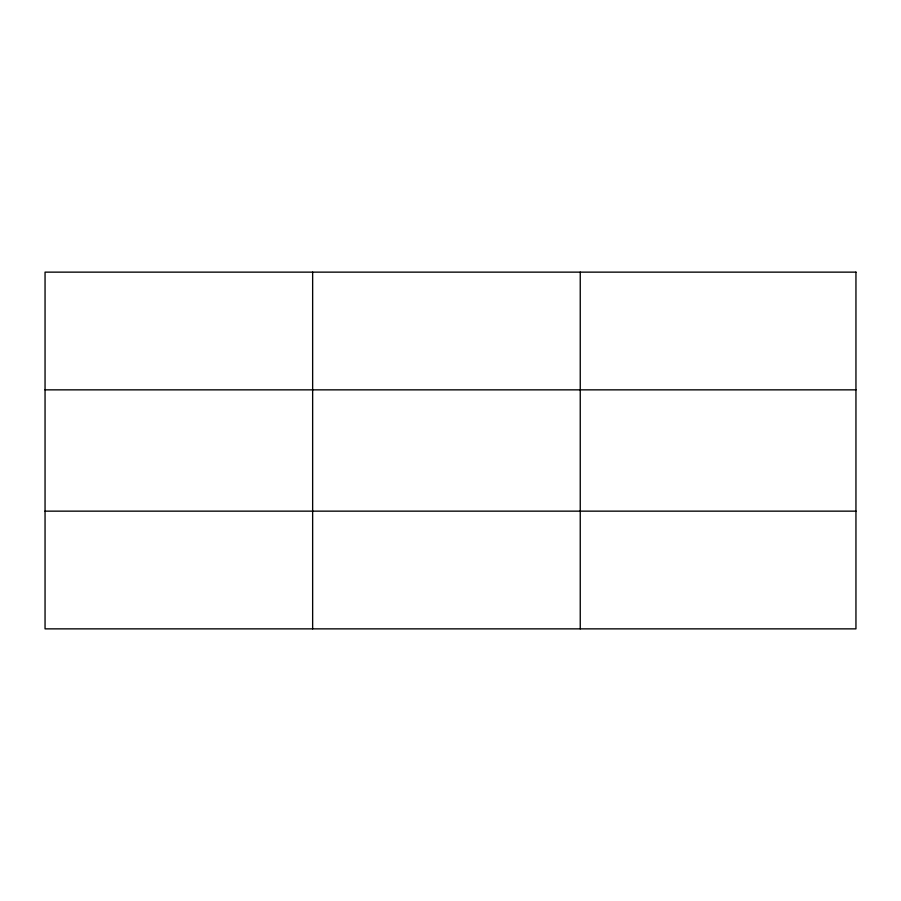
<?xml version="1.0" encoding="UTF-8"?>
<svg xmlns="http://www.w3.org/2000/svg" width="901" height="901" viewBox="0 0 901 901"><rect width="100%" height="100%" fill="white"/><g stroke="black" fill="none" stroke-linecap="round" stroke-linejoin="round"><path stroke-width="1.35" d="M312.647 628.864L312.647 272.136M580.244 628.864L580.244 272.136M45.05 389.851L855.95 389.851M45.05 511.149L855.95 511.149M855.95 272.136L855.95 628.864L45.05 628.864L45.05 272.136L855.95 272.136"/></g></svg>
